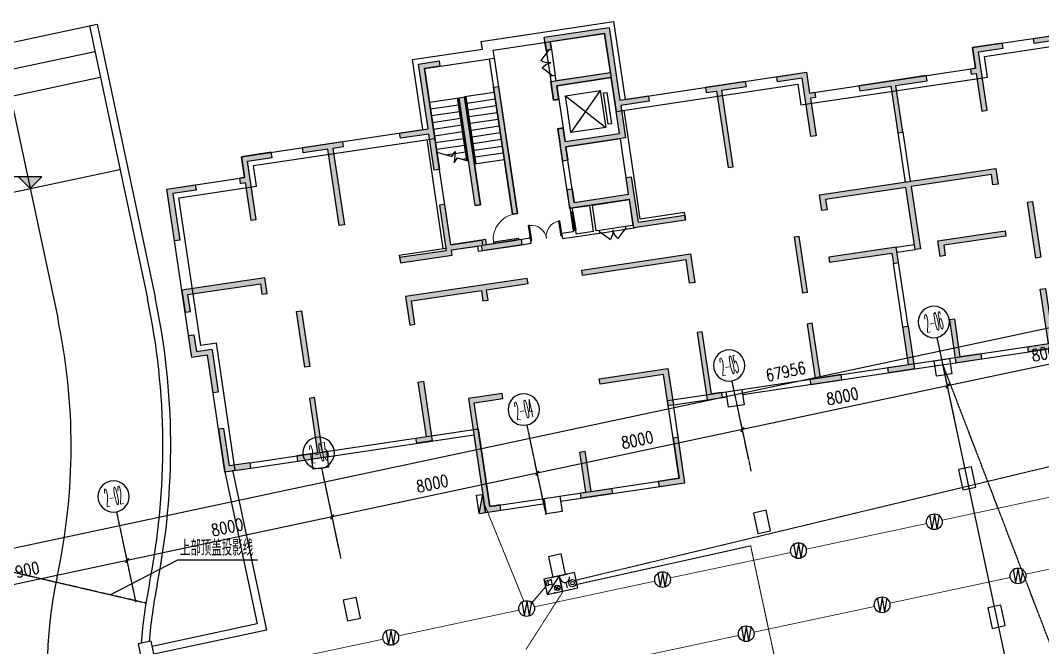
# Model space of a CAD drawing. Extents: x -781653 to 929899, y -292639 to -18670.
# Drawn here: x -267441 to -228443, y -144711 to -120784 of the extents above; entities that cross this region are included whole.
import ezdxf
from ezdxf.enums import TextEntityAlignment as Align

# ---------------------------------------------------------------- set-up
doc = ezdxf.new("R2010")
doc.units = 0
doc.header["$LTSCALE"] = 10
doc.header["$MEASUREMENT"] = 0
for name, pattern in [('ACAD_ISO11W100', [33.5, 12, -3, 12, -3, 0.5, -3]), ('BORDER', [1.75, 0.5, -0.25, 0.5, -0.25, 0, -0.25]), ('CENTER', [2, 1.25, -0.25, 0.25, -0.25]), ('DASH', [0.35, 0.25, -0.1]), ('DASHDOT', [1, 0.5, -0.25, 0, -0.25])]:
    doc.linetypes.add(name, pattern=pattern)
doc.layers.get('0').update_dxf_attribs({"linetype": 'CONTINUOUS'})
doc.layers.get('Defpoints').update_dxf_attribs({"linetype": 'CONTINUOUS'})
for name, color, linetype in [('A-STAIRS', 9, 'CONTINUOUS'), ('AXIS', 3, 'CONTINUOUS'), ('AXIS_TEXT', 7, 'CONTINUOUS'), ('COLU', 1, 'CONTINUOUS'), ('DIM_SYMB', 3, 'CONTINUOUS'), ('DOTE', 8, 'CENTER'), ('JPS-X', 1, 'BORDER'), ('JPS-XHS', 7, 'CONTINUOUS'), ('jq-h', 252, 'CONTINUOUS'), ('jz', 121, 'CONTINUOUS'), ('OUTLINE', 93, 'DASH'), ('PUB_DIM', 3, 'CONTINUOUS'), ('RD-equip', 3, 'CONTINUOUS'), ('STAIR', 9, 'CONTINUOUS'), ('TEXT', 7, 'CONTINUOUS'), ('wall', 8, 'CONTINUOUS'), ('WINDOW', 4, 'CONTINUOUS'), ('wj', 7, 'CONTINUOUS'), ('结构墙', 7, 'CONTINUOUS')]:
    doc.layers.add(name, color=color, linetype=linetype)
doc.layers.add('RD-line', color=2, linetype='CONTINUOUS', lineweight=0)
doc.layers.get('DOTE').off()
doc.styles.add('_TCH_AXIS', font='COMPLEX', dxfattribs={"bigfont": 'GBCBIG'})
doc.styles.add('COMPLEX', font='COMPLEX')
doc.styles.add('DIM_FONT', font='SIMPLEX', dxfattribs={"width": 0.8, "bigfont": 'HZTXT'})
doc.styles.add('FS1', font='txt4', dxfattribs={"width": 0.8, "bigfont": 'fstxt'})
doc.styles.add('FS2', font='tjromans.shx', dxfattribs={"width": 0.8, "bigfont": 'tjhztxt.shx'})
doc.styles.get("Standard").update_dxf_attribs({"font": 'GBENOR', "bigfont": 'GBCBIG'})
doc.dimstyles.new('DIMN300', dxfattribs={"dimscale": 3, "dimtxt": 300, "dimasz": 100, "dimexe": 250, "dimexo": 300, "dimgap": 150, "dimtad": 1, "dimdec": 0, "dimzin": 0, "dimdsep": 46, "dimtxsty": 'DIM_FONT', "dimblk": 'ARCHTICK', "dimcen": 0.09, "dimclrt": 7, "dimazin": 2, "dimtfac": 1, "dimtdec": 0, "dimtix": 1, "dimtmove": 2, "dimatfit": 3, "dimfxl": 0, "dimtolj": 1, "dimtzin": 0, "dimarcsym": 0})

# ---------------------------------------------------------------- blocks, each defined once
blk = doc.blocks.new('DTTT')
at = {"layer": 'jz'}
for p, q in [((748, -792), (-748, 792)), ((-748, -792), (748, 792))]:
    blk.add_line(p, q, dxfattribs=at)
for points in [[(-1003, -673), (-1003, 673), (-871, 673), (-871, -673)], [(-748, -792), (-748, 792), (748, 792), (748, -792)]]:
    blk.add_lwpolyline(points, close=True, dxfattribs=at)
blk = doc.blocks.new('st02')
at = {"layer": 'DIM_SYMB'}
blk.add_lwpolyline([(0, -1930), (537, -2172), (693, -2013), (587, -2426), (742, -2265), (1150, -2450)], dxfattribs=at)
at = {"layer": 'STAIR'}
for p, q in [((0, 0), (1150, 0)), ((1080, -2418), (1080, 0)), ((1120, -2436), (1120, 0)), ((2500, 0), (1350, 0)), ((1380, -2600), (1380, 0)), ((1420, -2600), (1420, 0)), ((0, -260), (1080, -260)), ((1120, -260), (1150, -260)), ((1380, -260), (1350, -260)), ((2500, -260), (1420, -260)), ((0, -520), (1080, -520)), ((1120, -520), (1150, -520)), ((1380, -520), (1350, -520)), ((2500, -520), (1420, -520)), ((0, -780), (1080, -780)), ((0, -1040), (1080, -1040)), ((1120, -780), (1150, -780)), ((1120, -1040), (1150, -1040)), ((1380, -780), (1350, -780)), ((1380, -1040), (1350, -1040)), ((2500, -780), (1420, -780)), ((2500, -1040), (1420, -1040)), ((0, -1300), (1080, -1300)), ((1120, -1300), (1150, -1300)), ((1380, -1300), (1350, -1300)), ((2500, -1300), (1420, -1300)), ((0, -1560), (1080, -1560)), ((0, -1820), (1080, -1820)), ((1120, -1560), (1150, -1560)), ((1120, -1820), (1150, -1820)), ((1380, -1560), (1350, -1560)), ((1380, -1820), (1350, -1820)), ((2500, -1560), (1420, -1560)), ((2500, -1820), (1420, -1820)), ((332, -2080), (1080, -2080)), ((1120, -2080), (1150, -2080)), ((1380, -2080), (1350, -2080)), ((2500, -2080), (1420, -2080)), ((609, -2340), (670, -2340)), ((907, -2340), (1080, -2340)), ((1120, -2340), (1150, -2340)), ((1380, -2340), (1350, -2340)), ((2500, -2600), (1350, -2600)), ((2500, -2340), (1420, -2340))]:
    blk.add_line(p, q, dxfattribs=at)
blk = doc.blocks.new('A$C24CC5D58')
at = {"color": 8, "extrusion": (0, 0, -1)}
for p, q in [((15200, 17100), (14846, 16746)), ((15200, 16100), (14846, 16454)), ((15100, 10850), (15100, 10150)), ((15200, 10850), (15100, 10850)), ((15133, 10150), (15133, 10850)), ((15167, 10150), (15167, 10850)), ((15200, 10850), (15200, 10150)), ((12025, 10150), (12025, 10100)), ((13000, 10150), (12025, 10150)), ((13000, 10100), (13000, 10150)), ((15100, 10150), (15200, 10150)), ((13000, 10100), (12025, 10100)), ((16100, 9950), (16454, 9596)), ((17100, 9950), (16746, 9596))]:
    blk.add_line(p, q, dxfattribs=at)
at = {"color": 8}
for p, q in [((13450, 10000), (13450, 10585)), ((13480, 10585), (13450, 10585)), ((13480, 10000), (13480, 10585)), ((14620, 10000), (14620, 10585)), ((14620, 10585), (14650, 10585)), ((14650, 10000), (14650, 10585)), ((13450, 10000), (13480, 10000)), ((14650, 10000), (14620, 10000))]:
    blk.add_line(p, q, dxfattribs=at)
at = {"color": 8, "extrusion": (0, 0, -1)}
for centre, start, end in [((-15200, 17100), 270, 315), ((-15200, 16100), 45, 90), ((-16100, 9950), 180, 225), ((-17100, 9950), 315, 360)]:
    blk.add_arc(centre, 500, start, end, dxfattribs=at)
at = {"color": 8, "lineweight": 13, "extrusion": (0, 0, -1)}
blk.add_arc((-13000, 10125), 975, 1.4693, 90, dxfattribs=at)
at = {"color": 8, "lineweight": 13}
for centre, start, end in [((13465, 10000), 0, 88.5307), ((14635, 10000), 91.4693, 180)]:
    blk.add_arc(centre, 585, start, end, dxfattribs=at)
at = {"layer": 'DIM_SYMB', "color": 8}
for points in [[(10940, 15800, 0, 0, 0), (10940, 14800, 80, 0, 0), (10940, 14500, 0, 0, 0)], [(12360, 13200, 0, 0, 0), (12360, 15500, 80, 0, 0), (12360, 15800, 0, 0, 0)]]:
    blk.add_lwpolyline(points, format="xyseb", dxfattribs=at)
at = {"layer": 'STAIR', "color": 8}
blk.add_line((15300, 15175), (15300, 14075), dxfattribs=at)
at = {"layer": 'wall', "color": 8}
for p, q in [((15100, 17400), (15100, 17100)), ((15300, 17100), (15300, 17400)), ((12900, 17100), (12900, 11100)), ((13100, 11100), (13100, 17100)), ((15100, 17100), (15300, 17100)), ((15300, 16100), (15100, 16100)), ((15100, 16100), (15100, 15800)), ((15300, 15900), (15300, 16100)), ((11550, 11640), (11550, 15800)), ((11550, 15800), (11750, 15800)), ((11750, 11640), (11750, 15800)), ((15100, 15800), (15100, 15175)), ((15102, 15822), (15102, 15822)), ((15298, 15778), (15298, 15778)), ((15300, 15900), (17400, 15900)), ((15300, 15175), (15300, 15700)), ((15300, 15700), (17400, 15700)), ((15100, 15175), (15300, 15175)), ((10100, 10200), (10100, 14400)), ((10400, 10300), (10400, 14400)), ((15300, 14075), (15100, 14075)), ((15100, 14075), (15100, 13450)), ((15300, 13550), (15300, 14075)), ((17400, 13550), (17400, 14400)), ((17700, 13450), (17700, 14400)), ((15100, 11100), (15100, 13450)), ((15300, 13550), (17400, 13550)), ((15300, 11200), (15300, 13350)), ((15300, 13350), (17400, 13350)), ((17400, 11200), (17400, 13350)), ((17700, 11100), (17700, 13450)), ((11550, 11640), (11750, 11640)), ((12900, 11100), (13100, 11100)), ((15100, 11100), (15100, 10850)), ((15200, 10850), (15200, 11000)), ((15200, 11000), (15870, 11000)), ((15300, 11200), (15870, 11200)), ((15870, 11200), (17400, 11200)), ((15870, 10000), (15870, 11000)), ((15970, 10000), (15970, 11000)), ((15970, 11000), (17400, 11000)), ((17400, 10000), (17400, 11000)), ((17700, 10200), (17700, 11100)), ((15100, 10850), (15200, 10850)), ((8400, 10200), (10200, 10200)), ((8400, 10200), (8400, 9900)), ((10200, 10200), (10200, 10200)), ((10400, 10300), (11600, 10300)), ((11600, 10300), (11600, 10100)), ((15200, 10150), (15100, 10150)), ((15100, 10150), (15100, 10100)), ((15200, 10000), (15200, 10150)), ((19400, 10200), (17700, 10200)), ((19400, 9900), (19400, 10200)), ((8400, 9900), (10400, 9900)), ((10400, 9900), (10400, 10100)), ((10400, 10100), (11400, 10100)), ((11400, 10100), (11400, 9900)), ((11400, 9900), (13000, 9900)), ((11600, 10100), (12900, 10100)), ((13100, 10100), (12900, 10100)), ((13000, 9900), (13450, 9900)), ((13450, 10100), (13100, 10100)), ((13450, 9900), (13450, 10100)), ((15100, 10100), (14650, 10100)), ((14650, 10100), (14650, 9900)), ((14650, 9900), (15200, 9900)), ((15200, 10000), (15870, 10000)), ((15200, 9900), (15870, 9900)), ((15870, 9900), (16100, 9900)), ((16100, 10000), (15970, 10000)), ((16100, 9900), (16100, 10000)), ((17400, 10000), (17100, 10000)), ((17100, 10000), (17100, 9900)), ((17100, 9900), (17500, 9900)), ((19400, 9900), (17500, 9900))]:
    blk.add_line(p, q, dxfattribs=at)
at = {"layer": 'WINDOW', "color": 8}
for p, q in [((15100, 17100), (15100, 16100)), ((15300, 17100), (15300, 16100)), ((17100, 10000), (16100, 10000)), ((16100, 9900), (17100, 9900))]:
    blk.add_line(p, q, dxfattribs=at)
at = {"layer": 'WINDOW', "color": 8, "linetype": 'DASH'}
for p, q in [((15300, 15175), (15100, 15175)), ((15100, 14075), (15300, 14075))]:
    blk.add_line(p, q, dxfattribs=at)
at = {"layer": 'OUTLINE', "color": 8}
blk.add_blockref('st02', (10400, 15800), dxfattribs=at)
at = {"layer": 'STAIR', "color": 8, "xscale": 0.9000000000232827, "yscale": 0.9000000000232827, "zscale": 0.9, "rotation": 180}
blk.add_blockref('DTTT', (16242, 14565), dxfattribs=at)
blk = doc.blocks.new('JG301')
at = {"layer": 'jq-h'}
for points in [[(-200, -1700), (-2500, -1700), (-2500, -2425), (-2300, -2425), (-2300, -1900), (-200, -1900), (-200, -4050), (-2300, -4050), (-2300, -3525), (-2500, -3525), (-2500, -4775), (-2300, -4775), (-2300, -4250), (0, -4250), (0, -3000), (1100, -3000), (1100, -2800), (0, -2800), (0, 0), (-2500, 0), (-2500, -500), (-2300, -500), (-2300, -200), (-200, -200)], [(-7200, -500), (-6600, -500), (-6600, -300), (-7400, -300), (-7400, -2800), (-8500, -2800), (-8500, -3000), (-7400, -3000), (-7400, -4400), (-7200, -4400)], [(-5850, -1800), (-6050, -1800), (-6050, -5960), (-5850, -5960)], [(-4500, -1600), (-4700, -1600), (-4700, -6500), (-4500, -6500)], [(-14600, -5250), (-14400, -5250), (-14400, -3000), (-13450, -3000), (-13450, -2800), (-14600, -2800), (-14600, -3600), (-14800, -3600), (-14800, -3800), (-14600, -3800)], [(-10700, -2800), (-12250, -2800), (-12250, -3000), (-11300, -3000), (-11300, -5950), (-11100, -5950), (-11100, -3000), (-10700, -3000)], [(3700, -5950), (3900, -5950), (3900, -3000), (4850, -3000), (4850, -2800), (3300, -2800), (3300, -3000), (3700, -3000)], [(7000, -5250), (7200, -5250), (7200, -3800), (7400, -3800), (7400, -3600), (7200, -3600), (7200, -2800), (6050, -2800), (6050, -3000), (7000, -3000)], [(13800, -5250), (13600, -5250), (13600, -3800), (13400, -3800), (13400, -3600), (13600, -3600), (13600, -2800), (14750, -2800), (14750, -3000), (13800, -3000)], [(17100, -5950), (16900, -5950), (16900, -3000), (15950, -3000), (15950, -2800), (17500, -2800), (17500, -3000), (17100, -3000)], [(-17400, -3800), (-16500, -3800), (-16500, -3600), (-17600, -3600), (-17600, -3600), (-17600, -5600), (-17400, -5600)], [(10300, -5600), (10500, -5600), (10500, -3800), (11700, -3800), (11700, -3600), (9100, -3600), (9100, -3800), (10300, -3800)], [(-9200, -7700), (-7200, -7700), (-7200, -7500), (-6050, -7500), (-6050, -7700), (-4500, -7700), (-4500, -7500), (-5850, -7500), (-5850, -7300), (-7200, -7300), (-7200, -5750), (-7400, -5750), (-7400, -7500), (-9200, -7500)], [(0, -5750), (0, -7500), (1800, -7500), (1800, -7700), (-200, -7700), (-200, -6600), (-2300, -6600), (-2500, -6600), (-2500, -5875), (-2300, -5875), (-2300, -6400), (-200, -6400), (-200, -5750)], [(-14400, -7500), (-17600, -7500), (-17600, -8350), (-17400, -8350), (-17400, -7700), (-14600, -7700), (-14600, -8100), (-14400, -8100)], [(10300, -10100), (10500, -10100), (10500, -7700), (13600, -7700), (13600, -8100), (13800, -8100), (13800, -7500), (7000, -7500), (7000, -8100), (7200, -8100), (7200, -7700), (10300, -7700)], [(-13400, -11100), (-13200, -11100), (-13200, -8950), (-13400, -8950)], [(5800, -11100), (6000, -11100), (6000, -8950), (5800, -8950)], [(15000, -11100), (14800, -11100), (14800, -8950), (15000, -8950)], [(-16800, -10100), (-16800, -9900), (-17400, -9900), (-17400, -9250), (-17600, -9250), (-17600, -10100), (-17000, -10100), (-17000, -11550), (-16800, -11550)], [(-4500, -9000), (-9200, -9000), (-9200, -10100), (-9000, -10100), (-9000, -9200), (-6300, -9200), (-6300, -9600), (-6100, -9600), (-6100, -9200), (-4500, -9200)], [(1800, -9000), (-2400, -9000), (-2400, -9200), (1600, -9200), (1600, -10100), (1800, -10100)], [(9600, -9900), (7000, -9900), (7000, -10100), (9400, -10100), (9400, -10500), (9600, -10500)], [(11200, -9900), (13800, -9900), (13800, -10100), (11400, -10100), (11400, -10500), (11200, -10500)], [(1800, -12000), (1600, -12000), (1600, -14600), (2200, -14600), (2200, -14400), (1800, -14400)], [(-14200, -14600), (-13000, -14600), (-13000, -14400), (-13200, -14400), (-13200, -12300), (-13400, -12300), (-13400, -14400), (-14200, -14400)], [(-9000, -12300), (-9200, -12300), (-9200, -14400), (-9600, -14400), (-9600, -14600), (-9000, -14600)], [(6000, -12300), (5800, -12300), (5800, -14400), (5600, -14400), (5600, -14600), (6800, -14600), (6800, -14400), (6000, -14400)], [(14800, -12300), (15000, -12300), (15000, -14400), (15200, -14400), (15200, -14600), (14000, -14600), (14000, -14400), (14800, -14400)], [(-17000, -14600), (-16000, -14600), (-16000, -14400), (-16800, -14400), (-16800, -12950), (-17000, -12950)], [(-7200, -13400), (-6100, -13400), (-6100, -13200), (-7400, -13200), (-7400, -17600), (-6800, -17600), (-6800, -17400), (-7200, -17400)], [(100, -14600), (300, -14600), (300, -13200), (-2350, -13200), (-2350, -13400), (100, -13400)], [(8600, -14600), (9600, -14600), (9600, -12950), (9400, -12950), (9400, -14400), (8600, -14400)], [(12200, -14600), (11200, -14600), (11200, -12950), (11400, -12950), (11400, -14400), (12200, -14400)], [(-3700, -17600), (-2500, -17600), (-2500, -17400), (-3300, -17400), (-3300, -15850), (-3500, -15850), (-3500, -17400), (-3700, -17400)], [(300, -15850), (100, -15850), (100, -17400), (-700, -17400), (-700, -17600), (300, -17600)]]:
    blk.add_hatch(color=256, dxfattribs=at).paths.add_polyline_path(points)
at = {"layer": 'wj'}
blk.add_line((10500, -10100), (10300, -10100), dxfattribs=at)
for points in [[(1100, -3000), (0, -3000), (0, -4250), (-2300, -4250), (-2300, -4775), (-2500, -4775), (-2500, -3525), (-2300, -3525), (-2300, -4050), (-200, -4050), (-200, -1900), (-2300, -1900), (-2300, -2425), (-2500, -2425), (-2500, -1700), (-200, -1700), (-200, -200), (-2300, -200), (-2300, -500), (-2500, -500), (-2500, 0), (0, 0), (0, -2800), (1100, -2800), (1100, -3000)], [(-7200, -500), (-7200, -4400), (-7400, -4400), (-7400, -3000), (-8500, -3000), (-8500, -2800), (-7400, -2800), (-7400, -300), (-6600, -300), (-6600, -500), (-7200, -500)], [(-14400, -5250), (-14400, -3000), (-13450, -3000), (-13450, -2800), (-14600, -2800), (-14600, -3600), (-14800, -3600), (-14800, -3800), (-14600, -3800), (-14600, -5250), (-14400, -5250)], [(-11300, -3000), (-12250, -3000), (-12250, -2800), (-10700, -2800), (-10700, -3000), (-11100, -3000), (-11100, -5950), (-11300, -5950), (-11300, -3000)], [(3900, -3000), (4850, -3000), (4850, -2800), (3300, -2800), (3300, -3000), (3700, -3000), (3700, -5950), (3900, -5950), (3900, -3000)], [(7200, -2800), (7200, -3600), (7400, -3600), (7400, -3800), (7200, -3800), (7200, -5250), (7000, -5250), (7000, -3000), (6050, -3000), (6050, -2800), (7200, -2800)], [(13600, -2800), (13600, -3600), (13400, -3600), (13400, -3800), (13600, -3800), (13600, -5250), (13800, -5250), (13800, -3000), (14750, -3000), (14750, -2800), (13600, -2800)], [(16900, -3000), (15950, -3000), (15950, -2800), (17500, -2800), (17500, -3000), (17100, -3000), (17100, -5950), (16900, -5950), (16900, -3000)], [(-17400, -3800), (-17400, -5600), (-17600, -5600), (-17600, -3600), (-16500, -3600), (-16500, -3800), (-17400, -3800)], [(10300, -5600), (10500, -5600), (10500, -3800), (11700, -3800), (11700, -3600), (9100, -3600), (9100, -3800), (10300, -3800), (10300, -5600), (10500, -5600)], [(0, -5750), (0, -7500), (1800, -7500), (1800, -7700), (-200, -7700), (-200, -6600), (-2300, -6600), (-2300, -6600), (-2500, -6600), (-2500, -5875), (-2300, -5875), (-2300, -6400), (-200, -6400), (-200, -5750), (0, -5750)], [(-14400, -7500), (-17600, -7500), (-17600, -8350), (-17400, -8350), (-17400, -7700), (-14600, -7700), (-14600, -8100), (-14400, -8100), (-14400, -7500)], [(7000, -7500), (13800, -7500), (13800, -8100), (13600, -8100), (13600, -7700), (10500, -7700), (10500, -10100), (10300, -10100), (10300, -7700), (7200, -7700), (7200, -8100), (7000, -8100), (7000, -7500)], [(-17400, -9250), (-17400, -9900), (-16800, -9900), (-16800, -10100), (-16800, -10100), (-16800, -11550), (-17000, -11550), (-17000, -10100), (-17600, -10100), (-17600, -9250), (-17400, -9250)], [(-9200, -9000), (-9200, -10100), (-9000, -10100), (-9000, -9200), (-6300, -9200), (-6300, -9600), (-6100, -9600), (-6100, -9200), (-4500, -9200), (-4500, -9000), (-9200, -9000)], [(1600, -14600), (2200, -14600), (2200, -14400), (1800, -14400), (1800, -12000), (1600, -12000), (1600, -14600)], [(-14200, -14400), (-14200, -14600), (-13000, -14600), (-13000, -14400), (-13200, -14400), (-13200, -12300), (-13400, -12300), (-13400, -14400), (-14200, -14400)], [(5800, -14400), (5600, -14400), (5600, -14600), (6800, -14600), (6800, -14400), (6000, -14400), (6000, -12300), (5800, -12300), (5800, -14400)], [(15000, -14400), (15200, -14400), (15200, -14600), (14000, -14600), (14000, -14400), (14800, -14400), (14800, -12300), (15000, -12300), (15000, -14400)], [(-16800, -14400), (-16800, -12950), (-17000, -12950), (-17000, -14600), (-16000, -14600), (-16000, -14400), (-16800, -14400)], [(-7400, -17600), (-6800, -17600), (-6800, -17400), (-7200, -17400), (-7200, -13400), (-6100, -13400), (-6100, -13200), (-7400, -13200), (-7400, -17600)], [(300, -14600), (100, -14600), (100, -13400), (-2350, -13400), (-2350, -13200), (300, -13200), (300, -14600)], [(8600, -14400), (9400, -14400), (9400, -12950), (9600, -12950), (9600, -14600), (8600, -14600), (8600, -14400)], [(12200, -14400), (11400, -14400), (11400, -12950), (11200, -12950), (11200, -14600), (12200, -14600), (12200, -14400)], [(-3700, -17400), (-3500, -17400), (-3500, -15850), (-3300, -15850), (-3300, -17400), (-2500, -17400), (-2500, -17600), (-3700, -17600), (-3700, -17400)], [(-700, -17400), (-700, -17600), (300, -17600), (300, -15850), (100, -15850), (100, -17400), (-700, -17400)]]:
    blk.add_lwpolyline(points, dxfattribs=at)
for points in [[(-5850, -1800), (-5850, -5960), (-6050, -5960), (-6050, -1800)], [(-4700, -1600), (-4500, -1600), (-4500, -6500), (-4700, -6500)], [(-7200, -7700), (-7200, -7500), (-6050, -7500), (-6050, -7700), (-4500, -7700), (-4500, -7500), (-5850, -7500), (-5850, -7300), (-7200, -7300), (-7200, -5750), (-7400, -5750), (-7400, -7500), (-9200, -7500), (-9200, -7700)], [(-13200, -8950), (-13200, -11100), (-13400, -11100), (-13400, -8950)], [(5800, -11100), (6000, -11100), (6000, -8950), (5800, -8950)], [(15000, -11100), (14800, -11100), (14800, -8950), (15000, -8950)], [(1600, -10100), (1600, -9200), (-2400, -9200), (-2400, -9000), (1800, -9000), (1800, -10100)], [(7000, -10100), (9400, -10100), (9400, -10500), (9600, -10500), (9600, -9900), (7000, -9900)], [(13800, -10100), (11400, -10100), (11400, -10500), (11200, -10500), (11200, -9900), (13800, -9900)], [(-9600, -14400), (-9200, -14400), (-9200, -12300), (-9000, -12300), (-9000, -14600), (-9600, -14600)]]:
    blk.add_lwpolyline(points, close=True, dxfattribs=at)
blk = doc.blocks.new('A$C0684325B')
at = {"layer": 'PUB_DIM'}
blk.add_hatch(color=256, dxfattribs=at).paths.add_polyline_path([(600, 300), (0, 300), (300, 0)])
for p, q in [((0, 300), (1584, 300)), ((300, 0), (0, 300)), ((300, 0), (600, 300))]:
    blk.add_line(p, q, dxfattribs=at)
blk = doc.blocks.new('A$C7EC620A8')
at = {"layer": 'COLU'}
for points in [[(116711, 86167), (117304, 86255), (117393, 85662), (116800, 85573)], [(108784, 84983), (109377, 85071), (109466, 84478), (108872, 84389)], [(92929, 82615), (93523, 82704), (93611, 82110), (93018, 82022)], [(117811, 81236), (118300, 81340), (118133, 82123), (117644, 82019), (117811, 81236)], [(101837, 80912), (102430, 81001), (102519, 80407), (101925, 80319)], [(109986, 79571), (110475, 79675), (110308, 80458), (109819, 80354), (109986, 79571)], [(102161, 77906), (102650, 78010), (102484, 78793), (101994, 78689), (102161, 77906)], [(94336, 76241), (94825, 76345), (94659, 77128), (94170, 77024), (94336, 76241)], [(118934, 75955), (119424, 76059), (119257, 76841), (118768, 76737), (118934, 75955)], [(86511, 74576), (87000, 74680), (86834, 75463), (86345, 75359), (86511, 74576)]]:
    blk.add_lwpolyline(points, close=True, dxfattribs=at)
at = {"layer": '结构墙', "linetype": 'ByBlock'}
for p, q in [((84481, 98939), (84775, 99001)), ((84481, 98939), (86695, 88534)), ((84775, 99001), (86989, 88596)), ((89654, 81924), (90888, 76121)), ((89947, 81986), (91244, 75890))]:
    blk.add_line(p, q, dxfattribs=at)
at = {"layer": '结构墙'}
for p, q in [((90888, 76121), (86876, 75267)), ((91244, 75890), (86938, 74974))]:
    blk.add_line(p, q, dxfattribs=at)
for points in [[(89654, 81924), (88989, 86374), (88396, 86286), (87436, 92714), (90403, 93157), (90285, 93949), (97208, 94983), (96809, 97653), (99479, 98052), (99435, 98348), (104479, 99102), (104922, 96135), (111845, 97169), (111964, 96377), (118293, 97323), (118175, 98114), (125098, 99148)], [(90049, 81983), (89326, 86829), (88732, 86740), (87890, 92378), (90857, 92821), (90739, 93612), (97662, 94646), (97264, 97316), (99934, 97715), (99890, 98012), (104142, 98647), (104586, 95680), (111509, 96714), (111627, 95923), (118748, 96986), (118630, 97778), (125553, 98812)]]:
    blk.add_lwpolyline(points, dxfattribs=at)
at = {"layer": '结构墙', "linetype": 'ByBlock'}
for centre, radius, start, end in [((60287, 82914), 27000, 348.8151, 12.0126), ((60287, 82914), 27300, 348.8151, 12.0126), ((106394, 73797), 20000, 168.8151, 175.4538), ((106394, 73797), 19700, 168.8151, 175.1941)]:
    blk.add_arc(centre, radius, start, end, dxfattribs=at)
blk = doc.blocks.new('_ArchTick')
at = {"color": 0, "linetype": 'ByBlock', "const_width": 0.4}
blk.add_lwpolyline([(-0.5, -0.5), (0.5, 0.5)], dxfattribs=at)
blk = doc.blocks.new('*D241')
at = {"layer": 'Defpoints', "color": 0}
for p in [(78235, 83763), (86299, 83826), (78572, 82182)]:
    blk.add_point(p, dxfattribs=at)
at = {"layer": 'PUB_DIM', "color": 0, "lineweight": -2}
for p, q in [((85962, 85408), (78235, 83763)), ((86205, 84266), (85884, 85774)), ((78478, 82622), (78157, 84130))]:
    blk.add_line(p, q, dxfattribs=at)
at = {"layer": 'PUB_DIM', "color": 0, "lineweight": -2, "xscale": 150, "yscale": 150, "zscale": 150}
for p, rotation in [((85962, 85408), 12.01260007440828), ((78235, 83763), 192.0126000744082)]:
    blk.add_blockref('_ArchTick', p, dxfattribs=dict(at, rotation=rotation))
at = {"layer": 'PUB_DIM', "color": 7, "insert": (82005, 85026), "char_height": 450, "attachment_point": 5, "rotation": 12.0126, "style": 'DIM_FONT'}
blk.add_mtext('\\A1;7900', dxfattribs=at)
blk = doc.blocks.new('_AXISO')
blk.add_circle((0, 0), 0.5)
at = {"layer": 'AXIS_TEXT', "style": 'COMPLEX', "width": 1.041667}
blk.add_attdef('A', text='', height=0.56, dxfattribs=at).set_placement((-0.25, -0.28), (0.25, -0.28), align=Align.FIT)
blk = doc.blocks.new('*D243')
at = {"layer": 'Defpoints', "color": 0}
for p in [(85962, 85408), (94124, 85491), (86299, 83826)]:
    blk.add_point(p, dxfattribs=at)
at = {"layer": 'PUB_DIM', "color": 0, "lineweight": -2}
for p, q in [((94030, 85931), (93709, 87439)), ((93787, 87073), (85962, 85408)), ((86205, 84266), (85884, 85774))]:
    blk.add_line(p, q, dxfattribs=at)
at = {"layer": 'PUB_DIM', "color": 0, "lineweight": -2, "xscale": 150, "yscale": 150, "zscale": 150}
for p, rotation in [((93787, 87073), 12.01260007440828), ((85962, 85408), 192.0126000744082)]:
    blk.add_blockref('_ArchTick', p, dxfattribs=dict(at, rotation=rotation))
at = {"layer": 'PUB_DIM', "color": 7, "insert": (89781, 86680), "char_height": 450, "attachment_point": 5, "rotation": 12.0126, "style": 'DIM_FONT'}
blk.add_mtext('\\A1;8000', dxfattribs=at)
blk = doc.blocks.new('*D244')
at = {"layer": 'Defpoints', "color": 0}
for p in [(93787, 87073), (101949, 87156), (94124, 85491)]:
    blk.add_point(p, dxfattribs=at)
at = {"layer": 'PUB_DIM', "color": 0, "lineweight": -2}
for p, q in [((101855, 87596), (101534, 89104)), ((101612, 88738), (93787, 87073)), ((94030, 85931), (93709, 87439))]:
    blk.add_line(p, q, dxfattribs=at)
at = {"layer": 'PUB_DIM', "color": 0, "lineweight": -2, "xscale": 150, "yscale": 150, "zscale": 150}
for p, rotation in [((101612, 88738), 12.01260007440828), ((93787, 87073), 192.0126000744082)]:
    blk.add_blockref('_ArchTick', p, dxfattribs=dict(at, rotation=rotation))
at = {"layer": 'PUB_DIM', "color": 7, "insert": (97606, 88345), "char_height": 450, "attachment_point": 5, "rotation": 12.0126, "style": 'DIM_FONT'}
blk.add_mtext('\\A1;8000', dxfattribs=at)
blk = doc.blocks.new('*D245')
at = {"layer": 'Defpoints', "color": 0}
for p in [(101612, 88738), (109773, 88821), (101949, 87156)]:
    blk.add_point(p, dxfattribs=at)
at = {"layer": 'PUB_DIM', "color": 0, "lineweight": -2}
for p, q in [((109680, 89261), (109359, 90769)), ((109437, 90403), (101612, 88738)), ((101855, 87596), (101534, 89104))]:
    blk.add_line(p, q, dxfattribs=at)
at = {"layer": 'PUB_DIM', "color": 0, "lineweight": -2, "xscale": 150, "yscale": 150, "zscale": 150}
for p, rotation in [((109437, 90403), 12.01260007440828), ((101612, 88738), 192.0126000744082)]:
    blk.add_blockref('_ArchTick', p, dxfattribs=dict(at, rotation=rotation))
at = {"layer": 'PUB_DIM', "color": 7, "insert": (105431, 90010), "char_height": 450, "attachment_point": 5, "rotation": 12.0126, "style": 'DIM_FONT'}
blk.add_mtext('\\A1;8000', dxfattribs=at)
blk = doc.blocks.new('*D246')
at = {"layer": 'Defpoints', "color": 0}
for p in [(117598, 90486), (109437, 90403), (109773, 88821)]:
    blk.add_point(p, dxfattribs=at)
at = {"layer": 'PUB_DIM', "color": 0, "lineweight": -2}
for p, q in [((117505, 90926), (117184, 92434)), ((117262, 92068), (109437, 90403)), ((109680, 89261), (109359, 90769))]:
    blk.add_line(p, q, dxfattribs=at)
at = {"layer": 'PUB_DIM', "color": 0, "lineweight": -2, "xscale": 150, "yscale": 150, "zscale": 150}
for p, rotation in [((117262, 92068), 12.0126000742341), ((109437, 90403), 192.012600074234)]:
    blk.add_blockref('_ArchTick', p, dxfattribs=dict(at, rotation=rotation))
at = {"layer": 'PUB_DIM', "color": 7, "insert": (113256, 91675), "char_height": 450, "attachment_point": 5, "rotation": 12.0126, "style": 'DIM_FONT'}
blk.add_mtext('\\A1;8000', dxfattribs=at)
blk = doc.blocks.new('*D247')
at = {"layer": 'Defpoints', "color": 0}
for p in [(117262, 92068), (125423, 92151), (117598, 90486)]:
    blk.add_point(p, dxfattribs=at)
at = {"layer": 'PUB_DIM', "color": 0, "lineweight": -2}
for p, q in [((125329, 92591), (125008, 94099)), ((125087, 93733), (117262, 92068)), ((117505, 90926), (117184, 92434))]:
    blk.add_line(p, q, dxfattribs=at)
at = {"layer": 'PUB_DIM', "color": 0, "lineweight": -2, "xscale": 150, "yscale": 150, "zscale": 150}
for p, rotation in [((125087, 93733), 12.01260007423394), ((117262, 92068), 192.0126000742339)]:
    blk.add_blockref('_ArchTick', p, dxfattribs=dict(at, rotation=rotation))
at = {"layer": 'PUB_DIM', "color": 7, "insert": (121080, 93340), "char_height": 450, "attachment_point": 5, "rotation": 12.0126, "style": 'DIM_FONT'}
blk.add_mtext('\\A1;8000', dxfattribs=at)
blk = doc.blocks.new('*D283')
at = {"layer": 'Defpoints', "color": 0}
for p in [(144418, 99250), (144986, 96579), (78518, 82436)]:
    blk.add_point(p, dxfattribs=at)
at = {"layer": 'PUB_DIM', "color": 0, "lineweight": -2}
for p, q in [((144892, 97019), (144340, 99616)), ((77950, 85106), (144418, 99250)), ((78424, 82876), (77872, 85473))]:
    blk.add_line(p, q, dxfattribs=at)
at = {"layer": 'PUB_DIM', "color": 0, "lineweight": -2, "xscale": 150, "yscale": 150, "zscale": 150}
for p, rotation in [((144418, 99250), 12.0126000742294), ((77950, 85106), 192.0126000742295)]:
    blk.add_blockref('_ArchTick', p, dxfattribs=dict(at, rotation=rotation))
at = {"layer": 'PUB_DIM', "color": 7, "insert": (111090, 92618), "char_height": 450, "attachment_point": 5, "rotation": 12.0126, "style": 'DIM_FONT'}
blk.add_mtext('\\A1;67956', dxfattribs=at)
blk = doc.blocks.new('yy')
at = {"layer": 'RD-equip'}
blk.add_circle((0, 0), 200, dxfattribs=at)
at = {"layer": 'RD-equip', "color": 4, "style": 'FS1', "width": 0.8}
blk.add_attdef('Y', text='', height=360, dxfattribs=at).set_placement((0, 0), align=Align.MIDDLE)
blk = doc.blocks.new('$equip$00001630')
for p, q in [((-0.5, 0), (-0.5, -1)), ((0.5, 0), (-0.5, 0)), ((0.5, -1), (0.5, 0)), ((-0.169, -0.5), (-0.169, -0.85)), ((-0.5, -1), (0.5, -1))]:
    blk.add_line(p, q)
for radius in [0.226, 0.113]:
    blk.add_circle((0.227, -0.64), radius)
blk.add_arc((-0.169, -0.2), 0.3, 180, 0)
for p in [(0, 0), (-0.5, -0.5), (0.5, -0.5), (0, -1)]:
    blk.add_point(p)
at = {"flags": 9}
blk.add_attdef('A', (0, 0), '', height=0.00002, dxfattribs=at)
blk.add_attdef('B', text='', height=0.4, dxfattribs=at).set_placement((0.884, -0.7), align=Align.MIDDLE_CENTER)
blk = doc.blocks.new('$equip$00001636')
for p, q in [((0.5, 0), (-0.5, 0)), ((0.5, 0), (-0.5, -1)), ((-0.5, 0), (-0.5, -1)), ((0.5, -1), (0.5, 0)), ((-0.417, -0.135, 0), (-0.417, -0.435, 0)), ((-0.269, -0.135, 0), (-0.417, -0.135, 0)), ((-0.417, -0.435, 0), (-0.269, -0.435, 0)), ((-0.269, -0.185, 0), (-0.069, -0.085, 0)), ((-0.269, -0.435, 0), (-0.269, -0.135, 0)), ((-0.069, -0.485, 0), (-0.269, -0.385, 0)), ((-0.069, -0.085, 0), (-0.069, -0.485, 0)), ((0.105, -0.602), (0.344, -0.841)), ((0.105, -0.841), (0.344, -0.602)), ((-0.5, -1), (0.5, -1))]:
    blk.add_line(p, q)
blk.add_circle((0.225, -0.722), 0.169)
for p in [(0, 0), (-0.5, -0.5), (0.5, -0.5), (0, -1)]:
    blk.add_point(p)
at = {"flags": 9}
blk.add_attdef('A', (0, 0), '', height=0.00002, dxfattribs=at)
blk.add_attdef('B', text='', height=0.4, dxfattribs=at).set_placement((0.884, -0.7), align=Align.MIDDLE_CENTER)
blk = doc.blocks.new('sdfgsdgsdgdsg')
at = {"layer": 'RD-equip', "xscale": 600, "yscale": 600, "zscale": 600, "rotation": 359.9999999999889}
for name, p in [('$equip$00001636', (-300, 600)), ('$equip$00001630', (300, 600))]:
    blk.add_blockref(name, p, dxfattribs=at)
blk = doc.blocks.new('DXHS')
at = {"layer": 'JPS-XHS'}
blk.add_hatch(color=256, dxfattribs=at).paths.add_polyline_path([(-350, 240), (-350, 0), (350, 0)])
at = {"layer": 'JPS-XHS', "linetype": 'Continuous'}
for p, q in [((-350, 240), (-350, 0)), ((-350, 240), (350, 240)), ((-350, 0), (350, 0)), ((350, 240), (350, 0))]:
    blk.add_line(p, q, dxfattribs=at)
at = {"layer": 'JPS-XHS'}
blk.add_line((-350, 240), (350, 0), dxfattribs=at)
blk = doc.blocks.new('A$C447C5B7F')
at = {"layer": 'AXIS', "linetype": 'ByBlock'}
for p, q in [((117598.2, 90486.2), (116866.5, 93925)), ((109773.4, 88821.2), (109041.7, 92260)), ((101948.6, 87156.2), (101216.9, 90595)), ((94123.8, 85491.2), (93392, 88929.9)), ((86299, 83826.2), (85567.2, 87264.9))]:
    blk.add_line(p, q, dxfattribs=at)
ref = blk.add_blockref('_AXISO', (116741.2, 94511.7), dxfattribs=dict(at, xscale=-1200.000000000009, yscale=1200, zscale=1200, rotation=204.0252001484516))
ref.add_attrib('A', '2-06', dxfattribs={"layer": 'AXIS_TEXT', "linetype": 'ByBlock', "height": 678.82, "rotation": 12.0126, "style": '_TCH_AXIS', "width": 0.2625}).set_placement((116479.8, 94109.1), (117143.8, 94250.4), align=Align.FIT)
ref = blk.add_blockref('_AXISO', (108931.9, 92850), dxfattribs=dict(at, xscale=-1200.000000000009, yscale=1200, zscale=1200, rotation=204.0252001484516))
ref.add_attrib('A', '2-05', dxfattribs={"layer": 'AXIS_TEXT', "linetype": 'ByBlock', "height": 678.82, "rotation": 12.0126, "style": '_TCH_AXIS', "width": 0.2625}).set_placement((108670.5, 92447.4), (109334.5, 92588.7), align=Align.FIT)
ref = blk.add_blockref('_AXISO', (101095.6, 91169.1), dxfattribs=dict(at, xscale=-1200.000000000009, yscale=1200, zscale=1200, rotation=204.0252001484516))
ref.add_attrib('A', '2-04', dxfattribs={"layer": 'AXIS_TEXT', "linetype": 'ByBlock', "height": 678.82, "rotation": 12.0126, "style": '_TCH_AXIS', "width": 0.256098}).set_placement((100834.2, 90766.5), (101498.2, 90907.8), align=Align.FIT)
ref = blk.add_blockref('_AXISO', (93267.2, 89516.8), dxfattribs=dict(at, xscale=-1200.000000000009, yscale=1200, zscale=1200, rotation=204.0252001484516))
ref.add_attrib('A', '2-03', dxfattribs={"layer": 'AXIS_TEXT', "linetype": 'ByBlock', "height": 678.82, "rotation": 12.0126, "style": '_TCH_AXIS', "width": 0.2625}).set_placement((93005.8, 89114.2), (93669.8, 89255.5), align=Align.FIT)
ref = blk.add_blockref('_AXISO', (85442.4, 87851.8), dxfattribs=dict(at, xscale=-1200.000000000009, yscale=1200, zscale=1200, rotation=204.0252001484516))
ref.add_attrib('A', '2-02', dxfattribs={"layer": 'AXIS_TEXT', "linetype": 'ByBlock', "height": 678.82, "rotation": 12.0126, "style": '_TCH_AXIS', "width": 0.2625}).set_placement((85181, 87449.2), (85845, 87590.4), align=Align.FIT)
at = {"layer": 'PUB_DIM'}
for p1, p2, distance, picture, middle in [((78518, 82435.6), (144986, 96579.1), 2730.2, '*D283', (111090.1, 92618)), ((125423, 92151.2), (117598.2, 90486.2), -1616.8, '*D247', (121080.5, 93340.3)), ((117598.2, 90486.2), (109773.4, 88821.2), -1616.8, '*D246', (113255.6, 91675.3))]:
    dim = blk.add_aligned_dim(p1=p1, p2=p2, distance=distance, dimstyle='DIMN300', override={"dimscale": 1.5}, dxfattribs=at)
    dim.commit()
    dim.dimension.update_dxf_attribs({"geometry": picture, "text_midpoint": middle})
for base, p1, p2, picture, middle in [((101612.1, 88737.6), (109773.4, 88821.2), (101948.6, 87156.2), '*D245', (105430.8, 90010.2)), ((93787.3, 87072.6), (101948.6, 87156.2), (94123.8, 85491.2), '*D244', (97606, 88345.2)), ((85962.5, 85407.6), (94123.8, 85491.2), (86299, 83826.2), '*D243', (89781.2, 86680.2)), ((78235.4, 83763.4), (86299, 83826.2), (78571.9, 82182), '*D241', (82005.3, 85025.6))]:
    dim = blk.add_linear_dim(base=base, p1=p1, p2=p2, angle=12.0126, dimstyle='DIMN300', override={"dimscale": 1.5}, dxfattribs=at)
    dim.commit()
    dim.dimension.update_dxf_attribs({"geometry": picture, "text_midpoint": middle})

msp = doc.modelspace()

# ---------------------------------------------------------------- linework, layer by layer
at = {"layer": 'A-STAIRS', "linetype": 'ByBlock'}
for p, q in [((-271658.4, -122450.5), (-264811.7, -120993.7)), ((-271450.3, -123428.7), (-264603.6, -121971.8)), ((-271242.2, -124406.8), (-264395.5, -122949.9)), ((-270492.9, -127927.9), (-263646.2, -126471))]:
    msp.add_line(p, q, dxfattribs=at)
at = {"layer": 'A-STAIRS', "linetype": 'DASH', "ltscale": 5}
for p, q in [((-213901.8, -181678.2), (-232243.7, -133917.3)), ((-262654.6, -143016.9), (-269498.9, -141428.9))]:
    msp.add_line(p, q, dxfattribs=at)
at = {"layer": 'A-STAIRS'}
msp.add_line((-228927.8, -149500.9), (-232243.7, -133917.3), dxfattribs=at)
at = {"layer": 'A-STAIRS', "linetype": 'ByBlock'}
msp.add_lwpolyline([(-267818.8, -123678.3), (-266021, -132127.2)], dxfattribs=at)
for centre, radius, start, end in [((-289006.4, -137018.1), 23500, 347.74426, 12.0126), ((-249918, -145509.2), 16500, 167.74426, 192.0126)]:
    msp.add_arc(centre, radius, start, end, dxfattribs=at)
at = {"layer": 'RD-line', "color": 1, "linetype": 'ACAD_ISO11W100', "ltscale": 0.05}
for p, q in [((-246237.1, -142137.9), (-215338.7, -134727.7)), ((-246201.4, -142300.1), (-239580.5, -140831.6)), ((-239580.5, -140831.6), (-237459.9, -150700.4))]:
    msp.add_line(p, q, dxfattribs=at)
at = {"layer": 'RD-line'}
for p, q in [((-249753.2, -139211.7), (-248239, -142944.1)), ((-232277.5, -139849.8), (-227679.3, -138871.4)), ((-237462.6, -140953.1), (-232864.4, -139974.7)), ((-242647.7, -142056.4), (-238049.5, -141078)), ((-224488.1, -140936), (-229086.3, -141914.5)), ((-247832.8, -143159.7), (-243234.6, -142181.3)), ((-229673.2, -142039.3), (-234271.4, -143017.8)), ((-247923.5, -143000.9), (-247409, -142396.1)), ((-253017.9, -144263), (-248419.6, -143284.6)), ((-234858.2, -143142.7), (-239456.4, -144121.1)), ((-240043.3, -144246), (-244641.5, -145224.4)), ((-258202.9, -145366.3), (-253604.7, -144387.9))]:
    msp.add_line(p, q, dxfattribs=at)
at = {"layer": 'RD-line', "color": 1, "linetype": 'DASHDOT'}
msp.add_line((-248155.1, -144786.4), (-246739.3, -142570.6), dxfattribs=at)
at = {"layer": 'TEXT'}
msp.add_lwpolyline([(-258395.9, -141377.3), (-261445.6, -141377.3), (-263999.2, -142704.9)], dxfattribs=at)
at = {"layer": 'wall', "linetype": 'ByBlock'}
for p, q in [((-233968.1, -125075), (-233687.5, -126954.2)), ((-233770.3, -125045.5), (-233489.7, -126924.6)), ((-234025.3, -129431.2), (-233333, -129327.9)), ((-233995.8, -129629.1), (-233303.4, -129525.7)), ((-233772.6, -132477.3), (-234134.5, -130054.2)), ((-233574.8, -132447.8), (-233936.7, -130024.7)), ((-247426.7, -139218.1), (-247456.2, -139020.3))]:
    msp.add_line(p, q, dxfattribs=at)
at = {"layer": 'wall'}
for points in [[(-247456.2, -139020.3), (-242313.3, -138252.2), (-242756.4, -135285.2), (-241272.9, -135063.6), (-223865.9, -132463.9), (-222382.4, -132242.3), (-221939.2, -135209.4), (-216796.3, -134441.3)], [(-239886.4, -135058.7), (-223836.4, -132661.7), (-222550.6, -132469.6), (-222107.5, -135436.7), (-216766.7, -134639.1)], [(-246833.3, -139129.5), (-242085.9, -138420.5), (-242529, -135453.4), (-241243.3, -135261.4), (-240479.8, -135147.4)], [(-258679.8, -137663.3), (-249976.3, -136363.4), (-249533.2, -139330.5), (-247456.2, -139020.3)], [(-258650.2, -137861.1), (-250144.6, -136590.8), (-249701.5, -139557.9), (-247426.7, -139218.1)]]:
    msp.add_lwpolyline(points, dxfattribs=at)

# ---------------------------------------------------------------- block references
at = {"rotation": 8.494301955372288}
msp.add_blockref('A$C24CC5D58', (-259789.6, -141064.5), dxfattribs=at)
at = {"layer": 'DOTE'}
msp.add_blockref('A$C447C5B7F', (-349332.1, -226799.4), dxfattribs=at)
at = {"layer": 'JPS-X', "rotation": 98.494301973971}
msp.add_blockref('DXHS', (-249753.2, -139211.7), dxfattribs=at)
at = {"layer": 'jq-h', "rotation": 8.49430196274054}
msp.add_blockref('JG301', (-244982.3, -121057.9), dxfattribs=at)
at = {"layer": 'PUB_DIM', "xscale": -1.5, "yscale": 1.5, "zscale": 1.5}
msp.add_blockref('A$C0684325B', (-266619.6, -127199.5), dxfattribs=at)
at = {"layer": 'RD-equip', "xscale": 1.5, "yscale": 1.5, "zscale": 1.5}
for p in [(-232571, -139912.1), (-237756.1, -141015.4), (-242941.2, -142118.7), (-229379.7, -141976.9), (-248126.2, -143222.1), (-234564.8, -143080.2), (-239749.9, -144183.5), (-253311.3, -144325.4)]:
    msp.add_blockref('yy', p, dxfattribs=at).add_auto_attribs({'Y': 'W'})
at = {"layer": 'RD-line', "rotation": 12.42293500622405}
msp.add_blockref('sdfgsdgsdgdsg', (-246758.5, -142560), dxfattribs=at)
at = {"layer": '结构墙'}
msp.add_blockref('A$C7EC620A8', (-349293.1, -219932.3), dxfattribs=at)

# ---------------------------------------------------------------- texts
at = {"layer": 'TEXT', "style": 'FS2', "width": 0.7}
msp.add_text('上部顶盖投影线', height=600, rotation=0.16112, dxfattribs=at).set_placement((-259959.2, -141207.8), align=Align.CENTER)

doc.saveas('drawing.dxf')
